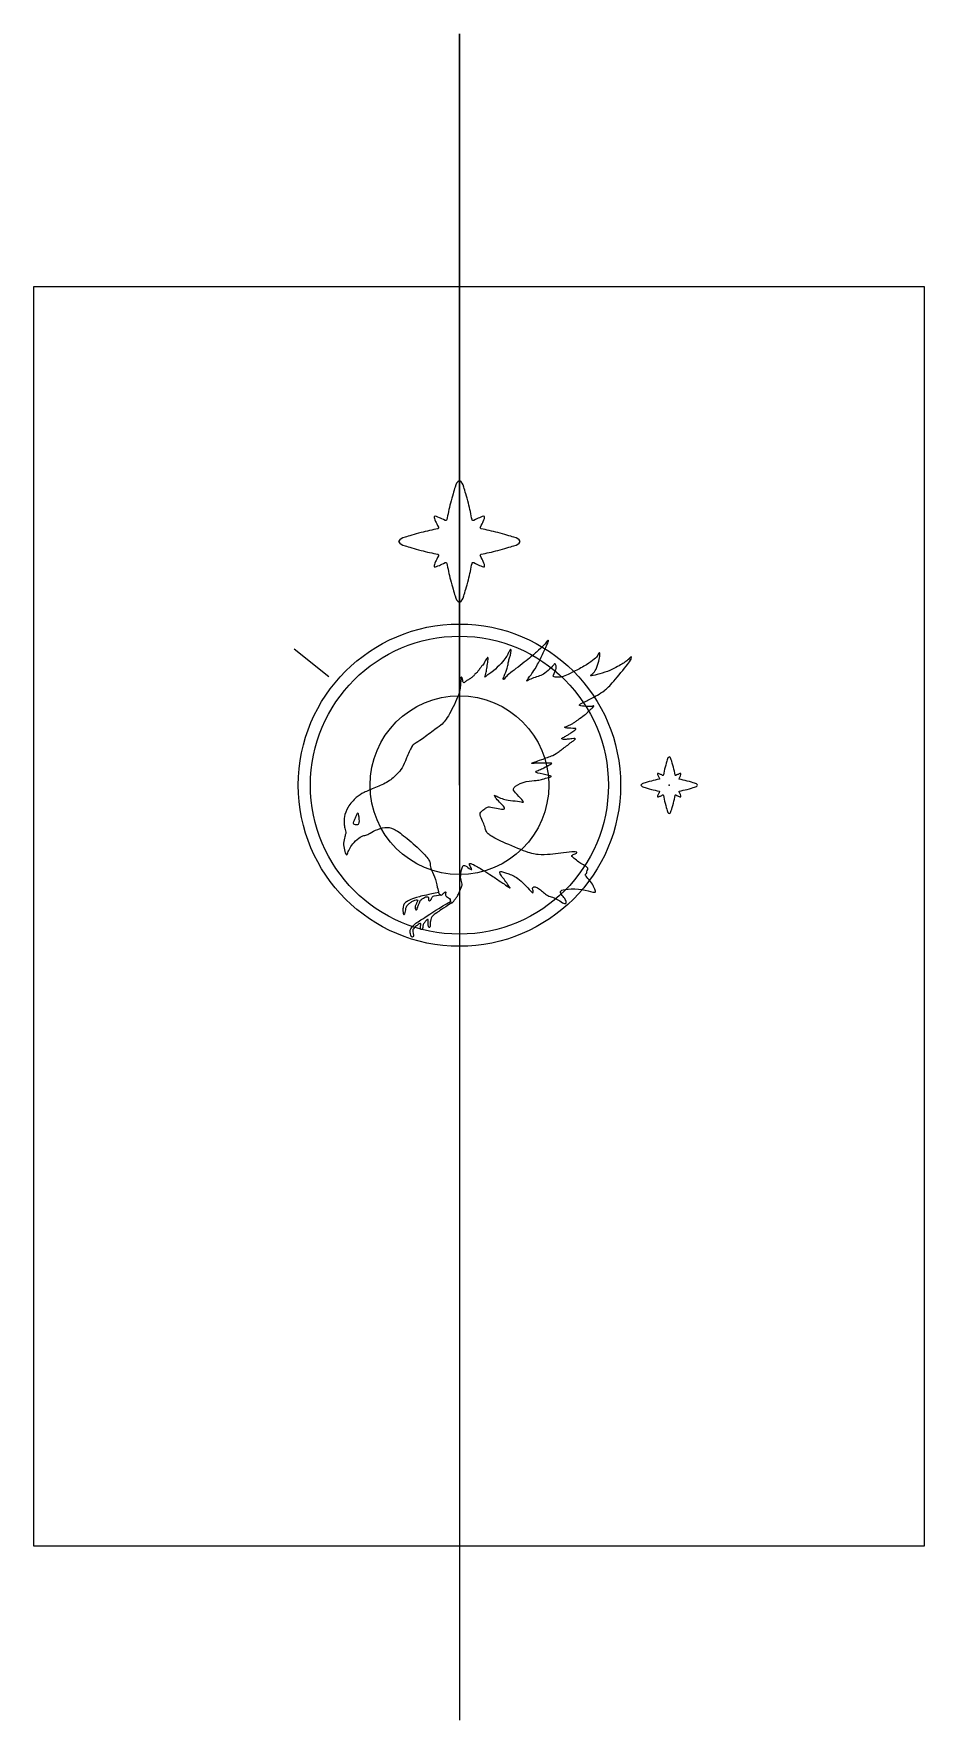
# Model space of a CAD drawing. Header units: metres. Extents: x -6.5 to 29.8, y -1.8 to 5.3.
# Drawn here: x -0.319 to 0.779, y -0.41 to 1.668 of the extents above; entities that cross this region are included whole.
import ezdxf

# ---------------------------------------------------------------- set-up
doc = ezdxf.new("R2010")
doc.units = ezdxf.units.M
for name, color, linetype, true_color in [('BANDERA$CUERVO', 18, 'Continuous', 0x000000), ('BANDERA$ESTRELLAS$GRANDE', 251, 'Continuous', 0x696969), ('BANDERA$SOL', 40, 'Continuous', 0xffbf00), ('Predeterminado', 18, 'Continuous', 0x000000)]:
    doc.layers.add(name, color=color, linetype=linetype, true_color=true_color)
picture_1 = doc.add_image_def('image1.jpg', size_in_pixel=(2480, 3508))

msp = doc.modelspace()

# ---------------------------------------------------------------- linework, layer by layer
at = {"layer": 'BANDERA$CUERVO'}
msp.add_lwpolyline([(0.00238, 0.91014), (0.04507, 0.87605)], dxfattribs=at)
for points in [[(0.06643, 0.65657), (0.06573, 0.6572), (0.06412, 0.66233), (0.0627, 0.67058), (0.06469, 0.67926), (0.06611, 0.68282), (0.06568, 0.68567), (0.06469, 0.68894), (0.06369, 0.69463), (0.06369, 0.70289), (0.06739, 0.71513), (0.07963, 0.72822), (0.08717, 0.73292), (0.10198, 0.7389), (0.1192, 0.74616), (0.12952, 0.75642), (0.13549, 0.76254), (0.14047, 0.77507), (0.14792, 0.79157), (0.15028, 0.79298), (0.15859, 0.79783), (0.17735, 0.81208), (0.18501, 0.81759), (0.18949, 0.82291), (0.195, 0.83234), (0.20151, 0.84494), (0.20595, 0.85643), (0.20718, 0.86297), (0.20708, 0.86682), (0.20744, 0.8702), (0.20809, 0.87222), (0.2078, 0.87414), (0.2078, 0.87531), (0.20858, 0.87541), (0.20917, 0.87424), (0.20988, 0.87349), (0.20992, 0.87173), (0.21008, 0.86984), (0.21106, 0.86838), (0.21197, 0.86831), (0.21343, 0.86981), (0.21513, 0.87098), (0.21701, 0.87206), (0.21916, 0.87346), (0.22325, 0.87645), (0.22504, 0.87893), (0.22717, 0.88047), (0.22926, 0.883), (0.23238, 0.88796), (0.23402, 0.8895), (0.23566, 0.89094), (0.23695, 0.89392), (0.23824, 0.8966), (0.24042, 0.89893), (0.24112, 0.90032), (0.24131, 0.89739), (0.24077, 0.89342), (0.24032, 0.88965), (0.23973, 0.88598), (0.23908, 0.88275), (0.23854, 0.88002), (0.23744, 0.87595), (0.2371, 0.87501), (0.23844, 0.87615), (0.23948, 0.87709), (0.24191, 0.87883), (0.24707, 0.88206), (0.2582, 0.8926), (0.26353, 0.90001), (0.26573, 0.90363), (0.26751, 0.90779), (0.26904, 0.91036), (0.2699, 0.90877), (0.26935, 0.90601), (0.26855, 0.90124), (0.2669, 0.89676), (0.26585, 0.89174), (0.26561, 0.8877), (0.26046, 0.87489), (0.2593, 0.87207), (0.26108, 0.87256), (0.26304, 0.87557), (0.26549, 0.87814), (0.29044, 0.8971), (0.30132, 0.90633), (0.31057, 0.91509), (0.31455, 0.92029), (0.31602, 0.92115), (0.31577, 0.91938), (0.30946, 0.90522), (0.30207, 0.89056), (0.29617, 0.8805), (0.29201, 0.87589), (0.28921, 0.87165), (0.28846, 0.86983), (0.29148, 0.8721), (0.29935, 0.87513), (0.30631, 0.8771), (0.31281, 0.88095), (0.32144, 0.88927), (0.32318, 0.89215), (0.32423, 0.89177), (0.32582, 0.88663), (0.32212, 0.87853), (0.32113, 0.87687), (0.32159, 0.87596), (0.32348, 0.87536), (0.32862, 0.87486), (0.33517, 0.87647), (0.34437, 0.8806), (0.35988, 0.88877), (0.37107, 0.89625), (0.37614, 0.90132), (0.37795, 0.90571), (0.37894, 0.90578), (0.37924, 0.90132), (0.37742, 0.89285), (0.37319, 0.88211), (0.36941, 0.87908), (0.36532, 0.87606), (0.37515, 0.87818), (0.38884, 0.88226), (0.39913, 0.8874), (0.40647, 0.89149), (0.41116, 0.89444), (0.41509, 0.89822), (0.41834, 0.9014), (0.41789, 0.8986), (0.41645, 0.89482), (0.39369, 0.86703), (0.38515, 0.85862), (0.37527, 0.85288), (0.36896, 0.84946), (0.36274, 0.84602), (0.35683, 0.84361), (0.35478, 0.84229), (0.35378, 0.84084), (0.35394, 0.84024), (0.35675, 0.83963), (0.36567, 0.83891), (0.36993, 0.83927), (0.37299, 0.84096), (0.36853, 0.8362), (0.36648, 0.83483), (0.36314, 0.83138), (0.36254, 0.83069), (0.36097, 0.82921), (0.35094, 0.822), (0.34801, 0.82007), (0.34499, 0.81774), (0.34126, 0.8159), (0.33744, 0.81456), (0.33536, 0.81387), (0.3358, 0.81327), (0.33739, 0.81253), (0.3437, 0.81223), (0.34791, 0.81208), (0.35, 0.81233), (0.34891, 0.81019), (0.34275, 0.80617), (0.34032, 0.80454), (0.33571, 0.80196), (0.33198, 0.79992), (0.33144, 0.79928), (0.33412, 0.79813), (0.33829, 0.79873), (0.34489, 0.79923), (0.34896, 0.79997), (0.34886, 0.79863), (0.34548, 0.7965), (0.3425, 0.79426), (0.33938, 0.79153), (0.33645, 0.78935), (0.33372, 0.78771), (0.33248, 0.78608), (0.32732, 0.78277), (0.32316, 0.77937), (0.30562, 0.77327), (0.29919, 0.77077), (0.29389, 0.76911), (0.29601, 0.76865), (0.30123, 0.76956), (0.30713, 0.76948), (0.31878, 0.76926), (0.3212, 0.76956), (0.31099, 0.76411), (0.30607, 0.76154), (0.29964, 0.7592), (0.29926, 0.75753), (0.31855, 0.7536), (0.32021, 0.75284), (0.31167, 0.75063), (0.30517, 0.7487), (0.29986, 0.7478), (0.2842, 0.74681), (0.2704, 0.73898), (0.2741, 0.73343), (0.28406, 0.72318), (0.28591, 0.7202), (0.27837, 0.72261), (0.26499, 0.72347), (0.25859, 0.72546), (0.25119, 0.72859), (0.24777, 0.73101), (0.25247, 0.72375), (0.25802, 0.71906), (0.26243, 0.71351), (0.26115, 0.71251), (0.25446, 0.71279), (0.2435, 0.71578), (0.23937, 0.71507), (0.23695, 0.71251), (0.22984, 0.70838), (0.23354, 0.69927), (0.23681, 0.69315), (0.23838, 0.68561), (0.24108, 0.68191), (0.24592, 0.67892), (0.25204, 0.67536), (0.28862, 0.65928), (0.30242, 0.65615), (0.31865, 0.65658), (0.33003, 0.65814), (0.34598, 0.66064), (0.35232, 0.6596), (0.34886, 0.65764), (0.34344, 0.65556), (0.34517, 0.65337), (0.35197, 0.6483), (0.35658, 0.64473), (0.36442, 0.64115), (0.36419, 0.6385), (0.36258, 0.63539), (0.36327, 0.63297), (0.36039, 0.63251), (0.36177, 0.62997), (0.36972, 0.62133), (0.37157, 0.61579), (0.37537, 0.60957), (0.36938, 0.61037), (0.35291, 0.61522), (0.33408, 0.61371), (0.32932, 0.61182), (0.33249, 0.60599), (0.33695, 0.6013), (0.33816, 0.59699), (0.33627, 0.59593), (0.33264, 0.59729), (0.32183, 0.60463), (0.31615, 0.60463), (0.31063, 0.60909), (0.30564, 0.61318), (0.30103, 0.61658), (0.29702, 0.61726), (0.29558, 0.61469), (0.29702, 0.61204), (0.29679, 0.60947), (0.29558, 0.60924), (0.28868, 0.61768), (0.27934, 0.62632), (0.27334, 0.63047), (0.26654, 0.63278), (0.26158, 0.63485), (0.25605, 0.63635), (0.25501, 0.63451), (0.25859, 0.62898), (0.2632, 0.62344), (0.26723, 0.61687), (0.27012, 0.61399), (0.25986, 0.62137), (0.2564, 0.62321), (0.25017, 0.62794), (0.24464, 0.63128), (0.23184, 0.63935), (0.22919, 0.64119), (0.22086, 0.64567), (0.21688, 0.64609), (0.22086, 0.63969), (0.22214, 0.6367), (0.21417, 0.64253), (0.21033, 0.6441), (0.20862, 0.63912), (0.20779, 0.63423), (0.207, 0.62724), (0.20979, 0.6194), (0.20859, 0.61683), (0.20449, 0.6069), (0.20216, 0.60397), (0.19978, 0.60054), (0.19824, 0.59826), (0.19673, 0.59653), (0.196, 0.59774), (0.19456, 0.59874), (0.19492, 0.60007), (0.19411, 0.60296), (0.19102, 0.60417), (0.18917, 0.60573), (0.18841, 0.60774), (0.18925, 0.60967), (0.18929, 0.61132), (0.18688, 0.60955), (0.18411, 0.60678), (0.18298, 0.60634), (0.18105, 0.60815), (0.18045, 0.60939), (0.17884, 0.6152), (0.17584, 0.62973), (0.1697, 0.64089), (0.16964, 0.64586), (0.16994, 0.64837), (0.16034, 0.66029), (0.13775, 0.67988), (0.12472, 0.68945), (0.11433, 0.69095), (0.10182, 0.68684), (0.09379, 0.68124), (0.08949, 0.68049), (0.08417, 0.679), (0.07558, 0.67153), (0.07081, 0.66513), (0.0683, 0.65851), (0.06713, 0.65593), (0.06643, 0.65657)], [(0.0808, 0.70802), (0.08035, 0.708), (0.07898, 0.70489), (0.07656, 0.69873), (0.07534, 0.69565), (0.07525, 0.69415), (0.07786, 0.6934), (0.08038, 0.69322), (0.08197, 0.69434), (0.08244, 0.6977), (0.08169, 0.70498), (0.08126, 0.70803), (0.0808, 0.70802)], [(0.18037, 0.60986), (0.16748, 0.60723), (0.15515, 0.60481), (0.14509, 0.60103), (0.14025, 0.59815), (0.13707, 0.59575), (0.13616, 0.58923), (0.13647, 0.58522), (0.13684, 0.5828), (0.13775, 0.58265), (0.13858, 0.5834), (0.13949, 0.58666), (0.13995, 0.59082), (0.141, 0.59369), (0.14373, 0.59611), (0.14714, 0.59904), (0.15135, 0.60041), (0.15424, 0.60135), (0.15485, 0.60057), (0.15364, 0.59778), (0.15205, 0.5946), (0.15106, 0.59119), (0.15137, 0.58915), (0.15326, 0.58817), (0.15379, 0.5893), (0.15424, 0.59188), (0.15628, 0.59543), (0.15704, 0.59891), (0.15787, 0.60035), (0.16014, 0.60201), (0.16288, 0.60416), (0.16561, 0.60505), (0.16816, 0.60428), (0.16793, 0.60133), (0.16786, 0.59967), (0.17028, 0.59982), (0.17186, 0.60277), (0.17224, 0.60413), (0.17285, 0.60504), (0.17421, 0.60579), (0.18246, 0.60694)], [(0.14695, 0.55517), (0.14544, 0.55842), (0.14484, 0.5619), (0.14574, 0.56485), (0.14952, 0.5703), (0.15921, 0.57657), (0.18212, 0.59178), (0.19486, 0.59879)], [(0.19641, 0.59715), (0.185, 0.58966), (0.1763, 0.58399), (0.17312, 0.58141), (0.17085, 0.57839), (0.1701, 0.57468), (0.16987, 0.57173), (0.17002, 0.56992), (0.17017, 0.56772), (0.16889, 0.56674), (0.16806, 0.56704), (0.16753, 0.56946), (0.16753, 0.57196), (0.16753, 0.57461), (0.16768, 0.5771), (0.16579, 0.57665), (0.16284, 0.57309), (0.16073, 0.56942), (0.16095, 0.56817), (0.16052, 0.56507), (0.16003, 0.5642), (0.159, 0.56412), (0.15812, 0.56456), (0.15804, 0.56651), (0.15791, 0.56928), (0.15844, 0.57041), (0.15868, 0.57173), (0.15762, 0.5722), (0.15638, 0.57128), (0.15417, 0.5698), (0.14955, 0.56632), (0.1486, 0.56421), (0.14834, 0.563), (0.14865, 0.55964), (0.14949, 0.55795), (0.14949, 0.55651), (0.149, 0.55534), (0.14878, 0.55543), (0.14779, 0.55488), (0.14695, 0.55517)]]:
    msp.add_open_spline(points, degree=3, dxfattribs=at)
at = {"layer": 'BANDERA$ESTRELLAS$GRANDE'}
msp.add_polyline3d([(0.20595, 0.74217, 0), (0.20595, 1.66814, 0), (0.20595, -0.41007, 0)], dxfattribs=at)
at = {"layer": 'BANDERA$ESTRELLAS$GRANDE', "extrusion": (0, 0, -1)}
for centre, radius, start, end in [((-0.1788, 1.05937), 0.00148, 153.28952, 260.20244), ((-0.18901, 1.06961), 0.00148, 189.8121, 301.39053), ((-0.22288, 1.06961), 0.00148, 238.60947, 350.1879), ((-0.23309, 1.05937), 0.00148, 279.79756, 26.71048), ((-0.1788, 1.02548), 0.00148, 99.79756, 206.71048), ((-0.23309, 1.02548), 0.00148, 333.28952, 80.20244), ((-0.189, 1.01528), 0.00148, 63.28952, 170.20244), ((-0.22289, 1.01528), 0.00148, 9.79756, 116.71048), ((-0.45179, 0.75007), 0.00069, 153.28952, 260.20244), ((-0.45656, 0.75485), 0.00069, 189.8121, 301.39053), ((-0.47237, 0.75485), 0.00069, 238.60947, 350.1879), ((-0.47713, 0.75007), 0.00069, 279.79756, 26.71048), ((-0.45179, 0.73426), 0.00069, 99.79756, 206.71048), ((-0.45655, 0.7295), 0.00069, 63.28952, 170.20244), ((-0.47237, 0.7295), 0.00069, 9.79756, 116.71048), ((-0.47713, 0.73426), 0.00069, 333.28952, 80.20244)]:
    msp.add_arc(centre, radius, start, end, dxfattribs=at)
at = {"layer": 'BANDERA$ESTRELLAS$GRANDE'}
for points, knots in [([(0.20595, 1.11743), (0.20246, 1.11548), (0.20145, 1.11191), (0.19531, 1.09253), (0.1915, 1.07536), (0.19047, 1.06936)], [0.334356109, 0.334356109, 0.334356109, 0.334356109, 0.346991838, 0.359627567, 0.369654658, 0.369654658, 0.369654658, 0.369654658]), ([(0.22143, 1.06936), (0.22039, 1.07536), (0.21658, 1.09253), (0.21044, 1.11191), (0.20943, 1.11548), (0.20595, 1.11743)], [0.29905756, 0.29905756, 0.29905756, 0.29905756, 0.309084651, 0.32172038, 0.334356109, 0.334356109, 0.334356109, 0.334356109]), ([(0.17494, 1.07344), (0.17454, 1.07178), (0.17617, 1.06783), (0.17858, 1.0631), (0.18012, 1.06004)], [0.382119041, 0.382119041, 0.382119041, 0.382119041, 0.387959382, 0.392698786, 0.392698786, 0.392698786, 0.392698786]), ([(0.18824, 1.06835), (0.18522, 1.06982), (0.18052, 1.07221), (0.1766, 1.07383), (0.17494, 1.07344)], [0.371602069, 0.371602069, 0.371602069, 0.371602069, 0.3762787, 0.382119041, 0.382119041, 0.382119041, 0.382119041]), ([(0.23696, 1.07344), (0.23529, 1.07383), (0.23137, 1.07221), (0.22667, 1.06982), (0.22365, 1.06835)], [0.286593177, 0.286593177, 0.286593177, 0.286593177, 0.292433518, 0.297110149, 0.297110149, 0.297110149, 0.297110149]), ([(0.23177, 1.06004), (0.23331, 1.0631), (0.23572, 1.06783), (0.23735, 1.07178), (0.23696, 1.07344)], [0.276013432, 0.276013432, 0.276013432, 0.276013432, 0.280752836, 0.286593177, 0.286593177, 0.286593177, 0.286593177]), ([(0.17905, 1.05792), (0.17304, 1.05688), (0.15586, 1.05307), (0.13646, 1.04692), (0.1329, 1.04591), (0.13095, 1.04243)], [0.394564769, 0.394564769, 0.394564769, 0.394564769, 0.404613113, 0.417248842, 0.42988457, 0.42988457, 0.42988457, 0.42988457]), ([(0.13095, 1.04243), (0.1329, 1.03895), (0.13646, 1.03794), (0.15586, 1.03179), (0.17304, 1.02798), (0.17905, 1.02694)], [0.42988457, 0.42988457, 0.42988457, 0.42988457, 0.442520299, 0.455156028, 0.465204372, 0.465204372, 0.465204372, 0.465204372]), ([(0.28095, 1.04243), (0.279, 1.04591), (0.27543, 1.04692), (0.25603, 1.05307), (0.23885, 1.05688), (0.23284, 1.05792)], [0.620946689, 0.620946689, 0.620946689, 0.620946689, 0.633582418, 0.646218146, 0.65626649, 0.65626649, 0.65626649, 0.65626649]), ([(0.23284, 1.02694), (0.23885, 1.02798), (0.25603, 1.03179), (0.27543, 1.03794), (0.279, 1.03895), (0.28095, 1.04243)], [0.585626887, 0.585626887, 0.585626887, 0.585626887, 0.595675231, 0.60831096, 0.620946689, 0.620946689, 0.620946689, 0.620946689]), ([(0.18012, 1.02482), (0.17858, 1.02176), (0.17617, 1.01703), (0.17454, 1.01308), (0.17494, 1.01142)], [0.467070355, 0.467070355, 0.467070355, 0.467070355, 0.471809759, 0.4776501, 0.4776501, 0.4776501, 0.4776501]), ([(0.23696, 1.01142), (0.23735, 1.01308), (0.23572, 1.01703), (0.23331, 1.02176), (0.23177, 1.02482)], [0.573181159, 0.573181159, 0.573181159, 0.573181159, 0.5790215, 0.583760904, 0.583760904, 0.583760904, 0.583760904]), ([(0.17494, 1.01142), (0.1766, 1.01102), (0.18055, 1.01265), (0.18528, 1.01506), (0.18834, 1.0166)], [0.4776501, 0.4776501, 0.4776501, 0.4776501, 0.483490441, 0.488229845, 0.488229845, 0.488229845, 0.488229845]), ([(0.19046, 1.01553), (0.1915, 1.00953), (0.1953, 0.99234), (0.20145, 0.97295), (0.20246, 0.96938), (0.20595, 0.96743)], [0.490095828, 0.490095828, 0.490095828, 0.490095828, 0.500144172, 0.512779901, 0.52541563, 0.52541563, 0.52541563, 0.52541563]), ([(0.20595, 0.96743), (0.20943, 0.96938), (0.21044, 0.97295), (0.21659, 0.99234), (0.2204, 1.00953), (0.22143, 1.01553)], [0.52541563, 0.52541563, 0.52541563, 0.52541563, 0.538051358, 0.550687087, 0.560735431, 0.560735431, 0.560735431, 0.560735431]), ([(0.22356, 1.0166), (0.22662, 1.01506), (0.23134, 1.01265), (0.23529, 1.01102), (0.23696, 1.01142)], [0.562601414, 0.562601414, 0.562601414, 0.562601414, 0.567340818, 0.573181159, 0.573181159, 0.573181159, 0.573181159]), ([(0.46446, 0.77717), (0.46284, 0.77626), (0.46237, 0.77459), (0.4595, 0.76554), (0.45772, 0.75754), (0.45724, 0.75473)], [0.334356109, 0.334356109, 0.334356109, 0.334356109, 0.346991838, 0.359627567, 0.369654658, 0.369654658, 0.369654658, 0.369654658]), ([(0.47169, 0.75473), (0.4712, 0.75754), (0.46943, 0.76554), (0.46656, 0.77459), (0.46609, 0.77626), (0.46446, 0.77717)], [0.29905756, 0.29905756, 0.29905756, 0.29905756, 0.309084651, 0.32172038, 0.334356109, 0.334356109, 0.334356109, 0.334356109]), ([(0.45191, 0.74939), (0.44911, 0.74891), (0.44109, 0.74713), (0.43204, 0.74426), (0.43037, 0.74379), (0.42946, 0.74217)], [0.394564769, 0.394564769, 0.394564769, 0.394564769, 0.404613113, 0.417248842, 0.42988457, 0.42988457, 0.42988457, 0.42988457]), ([(0.44999, 0.75664), (0.44981, 0.75586), (0.45057, 0.75402), (0.45169, 0.75181), (0.45241, 0.75038)], [0.382119041, 0.382119041, 0.382119041, 0.382119041, 0.387959382, 0.392698786, 0.392698786, 0.392698786, 0.392698786]), ([(0.4562, 0.75426), (0.45479, 0.75495), (0.4526, 0.75606), (0.45077, 0.75682), (0.44999, 0.75664)], [0.371602069, 0.371602069, 0.371602069, 0.371602069, 0.3762787, 0.382119041, 0.382119041, 0.382119041, 0.382119041]), ([(0.47893, 0.75664), (0.47816, 0.75682), (0.47633, 0.75606), (0.47413, 0.75495), (0.47273, 0.75426)], [0.286593177, 0.286593177, 0.286593177, 0.286593177, 0.292433518, 0.297110149, 0.297110149, 0.297110149, 0.297110149]), ([(0.47651, 0.75038), (0.47723, 0.75181), (0.47836, 0.75402), (0.47912, 0.75586), (0.47893, 0.75664)], [0.276013432, 0.276013432, 0.276013432, 0.276013432, 0.280752836, 0.286593177, 0.286593177, 0.286593177, 0.286593177]), ([(0.49946, 0.74217), (0.49855, 0.74379), (0.49689, 0.74426), (0.48784, 0.74713), (0.47982, 0.74891), (0.47701, 0.74939)], [0.620946689, 0.620946689, 0.620946689, 0.620946689, 0.633582418, 0.646218146, 0.65626649, 0.65626649, 0.65626649, 0.65626649]), ([(0.42946, 0.74217), (0.43037, 0.74054), (0.43204, 0.74007), (0.44109, 0.7372), (0.44911, 0.73542), (0.45191, 0.73494)], [0.42988457, 0.42988457, 0.42988457, 0.42988457, 0.442520299, 0.455156028, 0.465204372, 0.465204372, 0.465204372, 0.465204372]), ([(0.45241, 0.73395), (0.45169, 0.73252), (0.45057, 0.73031), (0.44981, 0.72847), (0.44999, 0.72769)], [0.467070355, 0.467070355, 0.467070355, 0.467070355, 0.471809759, 0.4776501, 0.4776501, 0.4776501, 0.4776501]), ([(0.44999, 0.72769), (0.45077, 0.72751), (0.45261, 0.72827), (0.45482, 0.7294), (0.45624, 0.73011)], [0.4776501, 0.4776501, 0.4776501, 0.4776501, 0.483490441, 0.488229845, 0.488229845, 0.488229845, 0.488229845]), ([(0.45724, 0.72961), (0.45772, 0.72681), (0.4595, 0.71879), (0.46237, 0.70974), (0.46284, 0.70808), (0.46446, 0.70717)], [0.490095828, 0.490095828, 0.490095828, 0.490095828, 0.500144172, 0.512779901, 0.52541563, 0.52541563, 0.52541563, 0.52541563]), ([(0.46446, 0.70717), (0.46609, 0.70808), (0.46656, 0.70974), (0.46943, 0.71879), (0.47121, 0.72681), (0.47169, 0.72961)], [0.52541563, 0.52541563, 0.52541563, 0.52541563, 0.538051358, 0.550687087, 0.560735431, 0.560735431, 0.560735431, 0.560735431]), ([(0.47268, 0.73011), (0.47411, 0.7294), (0.47631, 0.72827), (0.47816, 0.72751), (0.47893, 0.72769)], [0.562601414, 0.562601414, 0.562601414, 0.562601414, 0.567340818, 0.573181159, 0.573181159, 0.573181159, 0.573181159]), ([(0.47893, 0.72769), (0.47912, 0.72847), (0.47836, 0.73031), (0.47723, 0.73252), (0.47651, 0.73395)], [0.573181159, 0.573181159, 0.573181159, 0.573181159, 0.5790215, 0.583760904, 0.583760904, 0.583760904, 0.583760904]), ([(0.47701, 0.73494), (0.47982, 0.73542), (0.48784, 0.7372), (0.49689, 0.74007), (0.49855, 0.74054), (0.49946, 0.74217)], [0.585626887, 0.585626887, 0.585626887, 0.585626887, 0.595675231, 0.60831096, 0.620946689, 0.620946689, 0.620946689, 0.620946689])]:
    msp.add_open_spline(points, degree=3, knots=knots, dxfattribs=at)
for p in [(0.20595, 1.04243), (0.46446, 0.74217)]:
    msp.add_point(p, dxfattribs=at)
at = {"layer": 'BANDERA$SOL'}
for radius in [0.19855, 0.18355, 0.11011]:
    msp.add_circle((0.20595, 0.74217), radius, dxfattribs=at)

# ---------------------------------------------------------------- pictures from other files: only their frames are drawn
at = {"layer": 'Predeterminado'}
image = msp.add_image(picture_1, insert=(-0.31856, -0.19545), size_in_units=(1.09723, 1.55205), dxfattribs=at)
image.dxf.flags = 7

doc.saveas('drawing.dxf')
